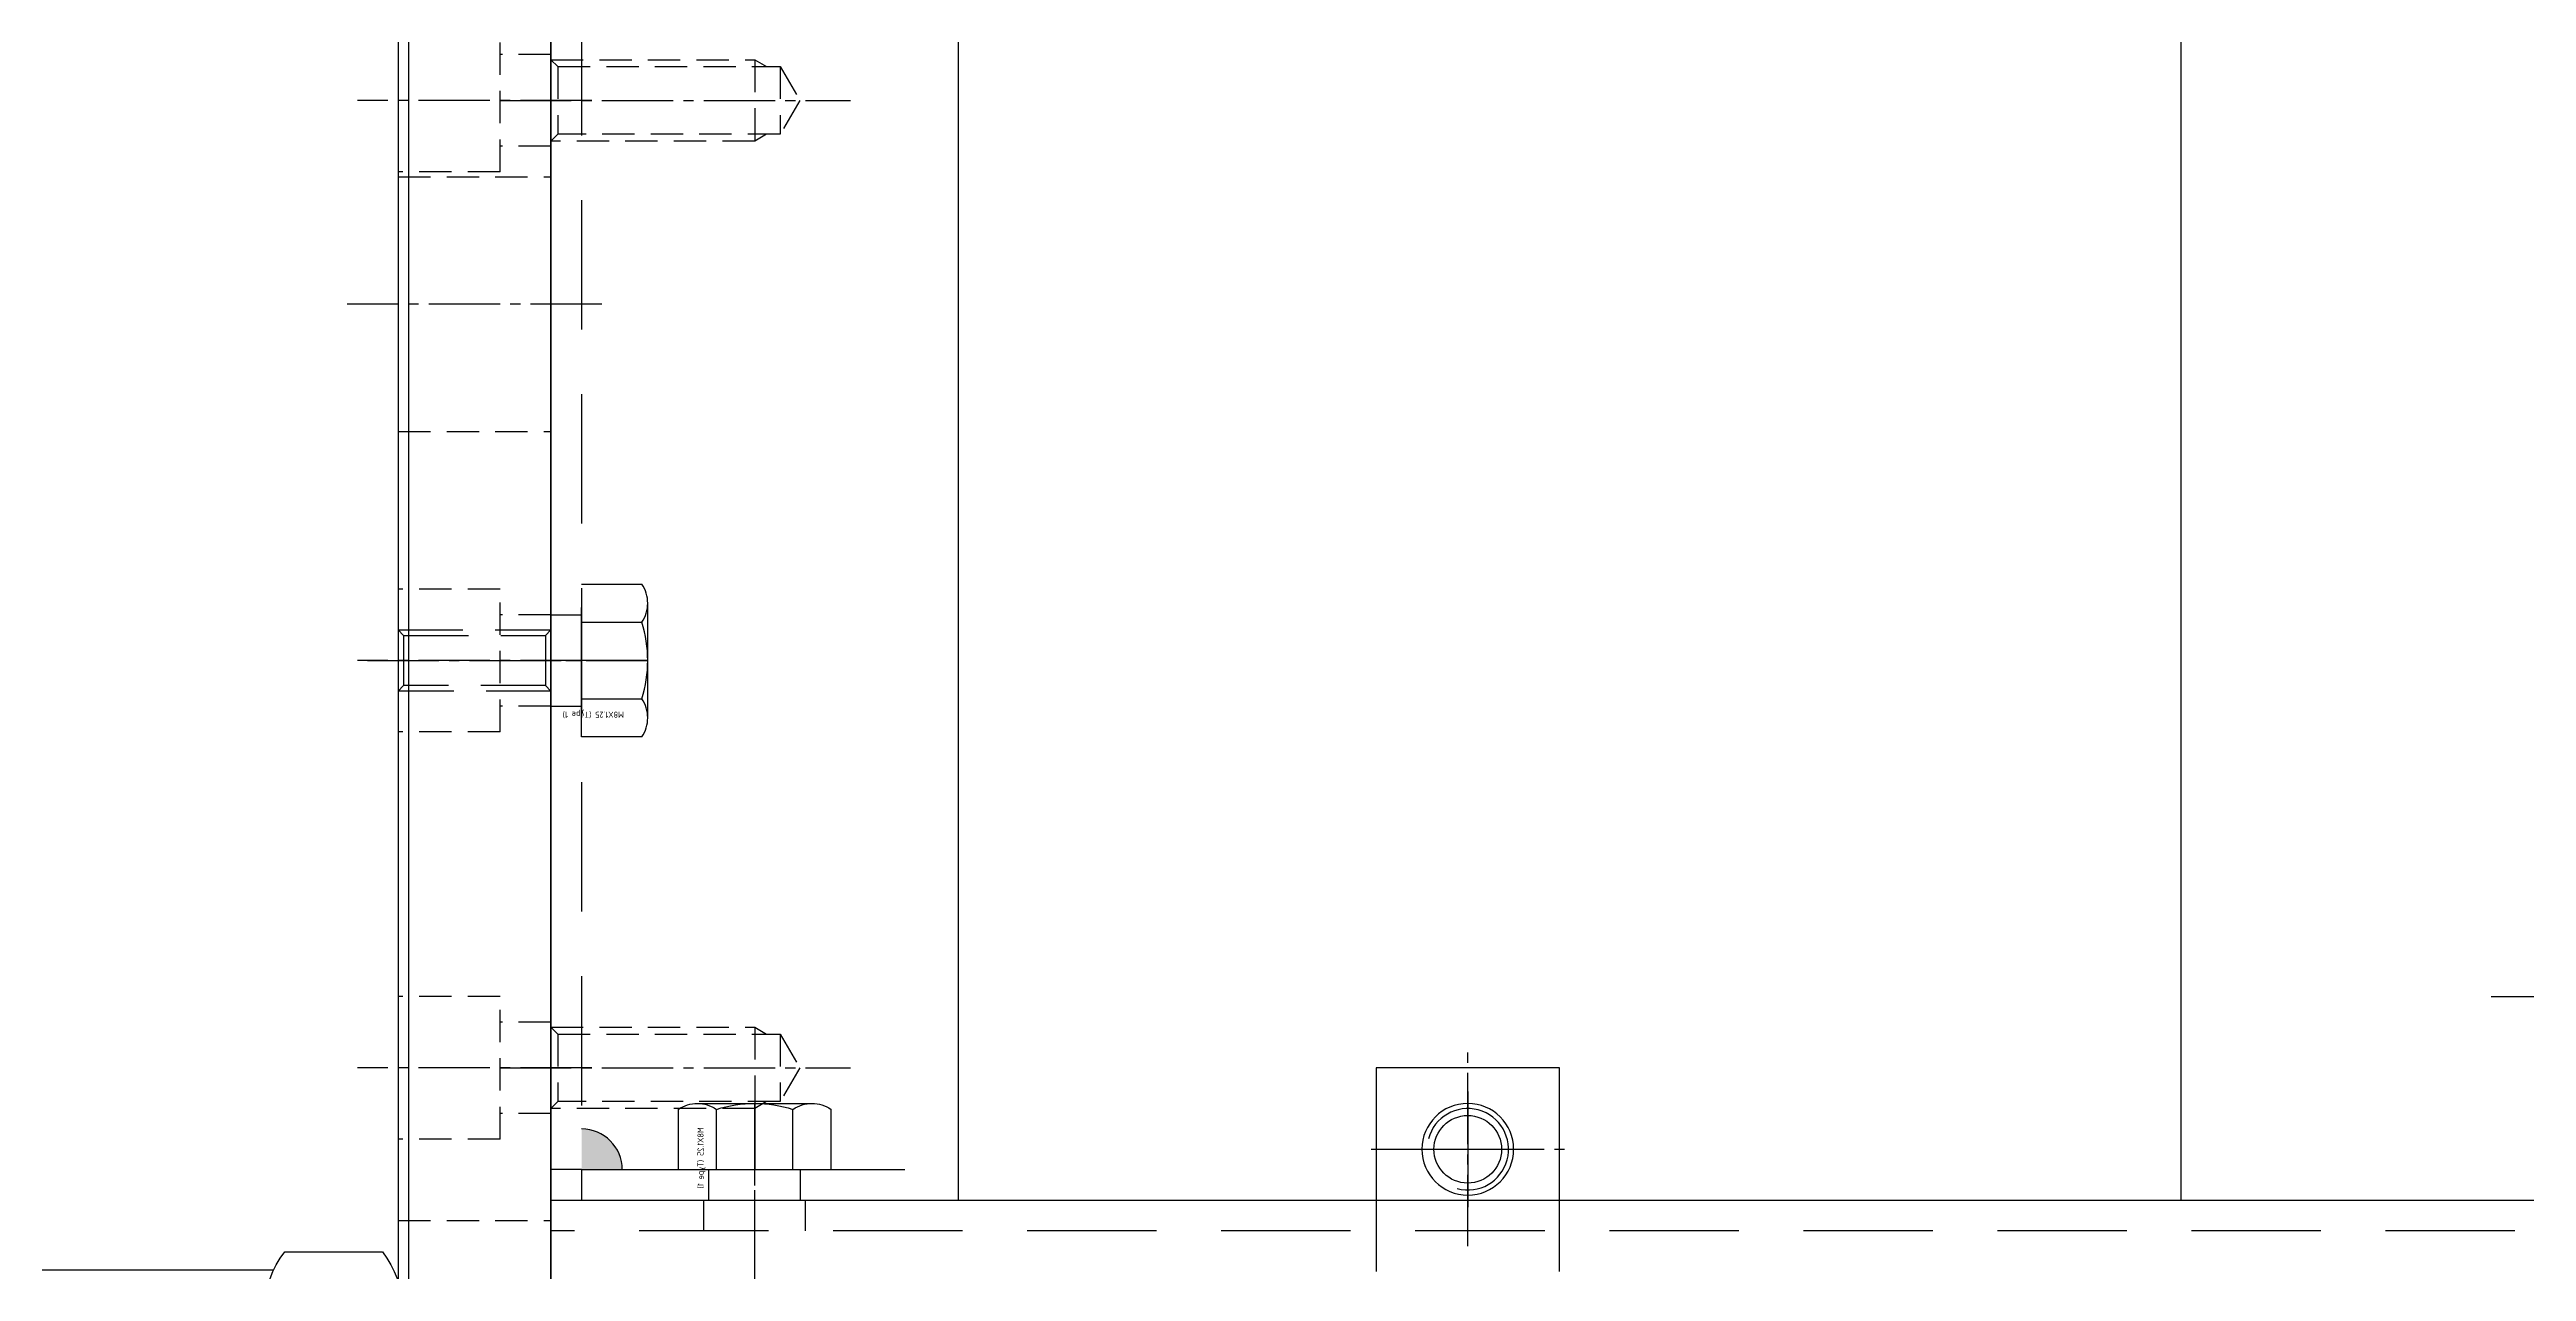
# Model space of a CAD drawing. Header units: millimetres. Extents: x 282 to 14566, y -4134 to 5341.
# Drawn here: x 8191.9 to 8435.1, y 1630.3 to 1750.3 of the extents above; entities that cross this region are included whole.
import ezdxf
from ezdxf.enums import TextEntityAlignment as Align

# ---------------------------------------------------------------- set-up
doc = ezdxf.new("R2010")
doc.units = ezdxf.units.MM
for name, pattern in [('CENTER', [50.8, 31.75, -6.35, 6.35, -6.35]), ('CENTER1', [10, 7, -1, 1, -1]), ('DASHED', [5, 2, -3]), ('HIDDEN', [9.525, 6.35, -3.175]), ('HIDDEN2', [4.7625, 3.175, -1.5875]), ('HIDDENX2', [19.05, 12.7, -6.35]), ('PHANTOM', [63.5, 31.75, -6.35, 6.35, -6.35, 6.35, -6.35])]:
    doc.linetypes.add(name, pattern=pattern)
for name, color, linetype in [('BALL-VALVE-1', 1, 'CENTER'), ('BALL-VALVE-2', 2, 'HIDDEN'), ('BALL-VALVE-3', 3, 'DASHED'), ('BALL-VALVE-4', 4, 'PHANTOM'), ('BALL-VALVE-5', 7, 'Continuous'), ('BALL-VALVE-8', 8, 'Continuous'), ('CENTER', 1, 'CENTER'), ('THIN', 3, 'Continuous')]:
    doc.layers.add(name, color=color, linetype=linetype)
doc.styles.get("Standard").update_dxf_attribs({"font": 'ISOCP.SHX', "bigfont": 'WHGTXT.SHX'})

# ---------------------------------------------------------------- blocks, each defined once
blk = doc.blocks.new('A$C065017E1')
at = {"linetype": 'HIDDEN2'}
for p, q in [((-630, 199), (-630, 191)), ((-627.5, 198.32), (-627.5, 191.68)), ((-630, 104), (-630, 96)), ((-627.5, 103.32), (-627.5, 96.68))]:
    blk.add_line(p, q, dxfattribs=at)
at = {"color": 1, "linetype": 'CENTER1'}
for p, q in [((-655, 195), (-620.58, 195)), ((-655, 100), (-620.58, 100))]:
    blk.add_line(p, q, dxfattribs=at)
at = {"color": 2, "ltscale": 10}
blk.add_lwpolyline([(-650, 580), (-650, 0), (0, 0), (0, 580)], close=True, dxfattribs=at)
at = {"linetype": 'HIDDEN2'}
for points in [[(-650, 199), (-630, 199), (-628.83, 198.32)], [(-650, 199), (-649.32, 198.32), (-649.32, 191.68), (-650, 191)], [(-649.32, 198.32), (-627.5, 198.32), (-625.58, 195), (-627.5, 191.68), (-649.32, 191.68)], [(-628.83, 191.68), (-630, 191), (-650, 191)], [(-650, 104), (-630, 104), (-628.83, 103.32)], [(-650, 104), (-649.32, 103.32), (-649.32, 96.68), (-650, 96)], [(-649.32, 103.32), (-627.5, 103.32), (-625.58, 100), (-627.5, 96.68), (-649.32, 96.68)], [(-628.83, 96.68), (-630, 96), (-650, 96)]]:
    blk.add_lwpolyline(points, dxfattribs=at)
at = {"ltscale": 10}
blk.add_circle((-560, 92), 3.32, dxfattribs=at)
at = {"layer": 'CENTER', "ltscale": 10}
for p, q in [((-560, 97.69), (-560, 86.31)), ((-565.69, 92), (-554.31, 92))]:
    blk.add_line(p, q, dxfattribs=at)
at = {"layer": 'THIN', "ltscale": 10}
blk.add_arc((-560, 92), 4, 255, 165, dxfattribs=at)
blk = doc.blocks.new('A$C08473D62')
at = {"color": 1, "linetype": 'CENTER1'}
blk.add_line((9.54, -366), (-6.54, -366), dxfattribs=at)
at = {"color": 3}
blk.add_lwpolyline([(40, 20), (40, -386), (0, -386), (0, 20)], close=True, dxfattribs=at)
blk = doc.blocks.new('A$C52180AF6')
at = {"color": 2, "linetype": 'HIDDENX2'}
for p, q in [((6.5, -5.63), (6.5, 5.63)), ((0, 3.75), (5.92, 3.75)), ((0, -3.75), (5.92, -3.75))]:
    blk.add_line(p, q, dxfattribs=at)
blk.add_lwpolyline([(0, -7.51), (0, 7.51), (5.92, 7.51, -0.309401), (5.92, 3.75, -0.154701), (5.92, -3.75, -0.309401), (5.92, -7.51)], format="xyb", close=True, dxfattribs=at)
at = {"layer": 'CENTER'}
blk.add_line((6.5, 0), (0, 0), dxfattribs=at)
at = {"color": 2, "linetype": 'HIDDENX2'}
blk.add_text('M8X1.25 (Type 1)', height=0.6, rotation=180, dxfattribs=at).set_placement((4.16, -5.32), align=Align.MIDDLE_LEFT)
blk = doc.blocks.new('A$C69761F78')
h = blk.add_hatch(color=256)
h.dxf.hatch_style = 1
h.paths.add_polyline_path([(7, -350, 0.414214), (3, -346), (3, -350)])
at = {"color": 3}
for p, q in [((40, -353), (40, 53)), ((0, -350), (0, 50)), ((3, -350), (0, -350)), ((3, -350), (3, -353)), ((3, -353), (40, -353))]:
    blk.add_line(p, q, dxfattribs=at)
at = {"color": 2, "linetype": 'HIDDENX2'}
for p, q in [((3, 50), (3, -350)), ((3, -350), (40, -350))]:
    blk.add_line(p, q, dxfattribs=at)
at = {"color": 2, "linetype": 'HIDDEN2'}
for p, q in [((0, -295.5), (3, -295.5)), ((0, -304.5), (3, -304.5)), ((15.5, -353), (15.5, -350)), ((24.5, -353), (24.5, -350))]:
    blk.add_line(p, q, dxfattribs=at)
at = {"color": 1, "linetype": 'CENTER1'}
for p, q in [((-6.54, -300), (9.54, -300)), ((20, -359.54), (20, -343.46))]:
    blk.add_line(p, q, dxfattribs=at)
at = {"color": 2, "linetype": 'HIDDENX2'}
blk.add_arc((3, -350), 4, 0, 90, dxfattribs=at)
blk.add_blockref('A$C52180AF6', (3, -300))
at = {"xscale": -1, "rotation": 270}
blk.add_blockref('A$C52180AF6', (20, -350), dxfattribs=at)
blk = doc.blocks.new('A$C5C183642')
at = {"color": 1, "linetype": 'CENTER1'}
blk.add_line((-610, -8), (-610, 5), dxfattribs=at)
at = {"color": 2, "linetype": 'HIDDENX2'}
for p, q in [((-615, -3), (-615, 0)), ((-605, -3), (-605, 0)), ((20, -3), (-630, -3))]:
    blk.add_line(p, q, dxfattribs=at)
at = {"color": 3}
blk.add_lwpolyline([(20, -40), (-630, -40), (-630, 0), (20, 0)], close=True, dxfattribs=at)
blk = doc.blocks.new('A$C763D30CA')
at = {"color": 250, "linetype": 'CENTER1'}
blk.add_line((-3, -3), (-3, 18), dxfattribs=at)
at = {"color": 250, "linetype": 'HIDDEN'}
for points in [[(-6, 15), (-5.46, 14.46), (-0.54, 14.46), (0, 15)], [(-5.46, 0.54), (-5.46, 14.46)], [(-0.54, 14.46), (-0.54, 0.54)], [(-6, 0), (-5.46, 0.54), (-0.54, 0.54), (0, 0)]]:
    blk.add_lwpolyline(points, dxfattribs=at)
at = {"layer": 'THIN', "color": 250, "linetype": 'HIDDEN'}
for points in [[(-6, 0), (-6, 15)], [(0, 15), (0, 0)]]:
    blk.add_lwpolyline(points, dxfattribs=at)
blk = doc.blocks.new('A$C4F3D6082')
at = {"linetype": 'HIDDEN2'}
for p, q in [((5, 158), (5, 172)), ((0, 169.5), (5, 169.5)), ((0, 160.5), (5, 160.5)), ((5, 158), (15, 158)), ((5, 63), (5, 77)), ((5, 77), (15, 77)), ((0, 74.5), (5, 74.5)), ((0, 65.5), (5, 65.5)), ((5, 63), (15, 63)), ((15, 55), (0, 55))]:
    blk.add_line(p, q, dxfattribs=at)
at = {"color": 1, "linetype": 'CENTER1'}
for p, q in [((-4, 165), (19, 165)), ((-5, 145), (20, 145)), ((-4, 110), (19, 110)), ((-4, 70), (19, 70))]:
    blk.add_line(p, q, dxfattribs=at)
at = {"color": 2, "linetype": 'HIDDEN2'}
for p, q in [((15, 157.5), (0, 157.5)), ((15, 132.5), (0, 132.5)), ((5, 103), (5, 117)), ((5, 117), (15, 117)), ((0, 114.5), (5, 114.5)), ((0, 105.5), (5, 105.5)), ((5, 103), (15, 103))]:
    blk.add_line(p, q, dxfattribs=at)
at = {"color": 30}
blk.add_lwpolyline([(0, 0), (0, 520), (15, 520), (15, 0)], close=True, dxfattribs=at)
at = {"xscale": -1, "rotation": 90}
blk.add_blockref('A$C763D30CA', (15, 107), dxfattribs=at)
blk = doc.blocks.new('A$C664E0AA2')
at = {"color": 3}
blk.add_lwpolyline([(49, -541.5), (49, -18.5), (-629, -18.5), (-629, -541.5)], close=True, dxfattribs=at)
blk = doc.blocks.new('A$C13B9252F')
for p, q in [((-9, -8), (-9, 12)), ((9, 12), (9, -8)), ((9, -8), (-9, -8))]:
    blk.add_line(p, q)
at = {"color": 1, "linetype": 'CENTER1'}
for p, q in [((0, 9.5), (0, -9.5)), ((-9.5, 0), (9.5, 0))]:
    blk.add_line(p, q, dxfattribs=at)
blk.add_circle((0, 0), 4.5)
blk = doc.blocks.new('A$C53025D84')
at = {"layer": 'BALL-VALVE-1'}
for p, q in [((123.76, 60.25), (123.76, -78.79)), ((181.53, -53.51), (65.99, -53.51))]:
    blk.add_line(p, q, dxfattribs=at)
at = {"layer": 'BALL-VALVE-2'}
for p, q in [((179.64, -46.25), (67.87, -46.25)), ((178.79, -60.78), (68.72, -60.78))]:
    blk.add_line(p, q, dxfattribs=at)
at = {"layer": 'BALL-VALVE-3'}
for p, q in [((139.43, -16.1), (108.08, -16.1)), ((139.43, -40.62), (108.08, -40.62)), ((108.11, -41.78), (103.64, -41.78)), ((166.23, -41.78), (139.4, -41.78)), ((108.11, -65.25), (103.64, -65.25)), ((166.23, -65.25), (139.4, -65.25))]:
    blk.add_line(p, q, dxfattribs=at)
at = {"layer": 'BALL-VALVE-4'}
for p, q in [((108.11, -33.4), (102.83, -33.4)), ((167.03, -33.4), (139.4, -33.4)), ((108.11, -73.63), (102.83, -73.63)), ((167.03, -73.63), (139.4, -73.63))]:
    blk.add_line(p, q, dxfattribs=at)
blk.add_lwpolyline([(106.99, -53.51), (106.99, 41.49, -1), (140.52, 41.49), (140.52, -53.51, -1), (106.99, -53.51, -1)], format="xyb", dxfattribs=at)
at = {"layer": 'BALL-VALVE-5'}
for p, q in [((88.31, -31.59), (69.79, -31.59)), ((92.14, -31.59), (101.72, -31.59)), ((168.14, -31.59), (177.72, -31.59)), ((67.87, -69.97), (67.87, -37.06)), ((90.23, -69.97), (90.23, -37.06)), ((90.23, -69.97), (90.23, -37.06)), ((103.64, -69.97), (103.64, -37.06)), ((166.23, -69.97), (166.23, -37.06)), ((179.64, -69.97), (179.64, -37.06)), ((88.31, -42.55), (69.79, -42.55)), ((92.14, -42.55), (101.72, -42.55)), ((168.14, -42.55), (177.72, -42.55)), ((88.31, -64.48), (69.79, -64.48)), ((92.14, -64.48), (101.72, -64.48)), ((168.14, -64.48), (177.72, -64.48)), ((88.31, -75.44), (69.79, -75.44)), ((92.14, -75.44), (101.72, -75.44)), ((168.14, -75.44), (177.72, -75.44))]:
    blk.add_line(p, q, dxfattribs=at)
for points in [[(108.11, -75.87), (139.4, -75.87), (139.4, -31.16), (108.11, -31.16)], [(123.76, -66.41), (134.92, -59.96), (134.92, -47.06), (123.76, -40.62), (112.59, -47.06), (112.59, -59.96)]]:
    blk.add_lwpolyline(points, close=True, dxfattribs=at)
for radius in [13.97, 11.17, 6.71]:
    blk.add_circle((123.76, -53.51), radius, dxfattribs=at)
for centre, radius, start, end in [((76.66, -37.07), 8.79, 141.4251, 218.5749), ((81.44, -37.07), 8.79, 321.4251, 38.5749), ((99.01, -37.07), 8.79, 141.4251, 218.5749), ((94.85, -37.07), 8.79, 321.4251, 38.5749), ((175.01, -37.07), 8.79, 141.4251, 218.5749), ((170.85, -37.07), 8.79, 321.4251, 38.5749), ((100.19, -53.51), 32.32, 160.1638, 199.8362), ((57.91, -53.51), 32.32, 340.1638, 19.8362), ((122.54, -53.51), 32.32, 160.1638, 199.8362), ((71.32, -53.51), 32.32, 340.1638, 19.8362), ((198.54, -53.51), 32.32, 160.1638, 199.8362), ((147.32, -53.51), 32.32, 340.1638, 19.8362), ((76.66, -69.96), 8.79, 141.4251, 218.5749), ((81.44, -69.96), 8.79, 321.4251, 38.5749), ((99.01, -69.96), 8.79, 141.4251, 218.5749), ((94.85, -69.96), 8.79, 321.4251, 38.5749), ((175.01, -69.96), 8.79, 141.4251, 218.5749), ((170.85, -69.96), 8.79, 321.4251, 38.5749)]:
    blk.add_arc(centre, radius, start, end, dxfattribs=at)
at = {"layer": 'BALL-VALVE-8'}
blk.add_circle((123.76, -53.51), 5.42, dxfattribs=at)

msp = doc.modelspace()

# ---------------------------------------------------------------- block references
for name, p in [('A$C664E0AA2', (8856.162, 2120.349)), ('A$C065017E1', (8891.162, 1550.349)), ('A$C69761F78', (8241.162, 1990.349)), ('A$C5C183642', (8871.162, 1637.349))]:
    msp.add_blockref(name, p)
at = {"xscale": -1}
for name, p in [('A$C4F3D6082', (8241.162, 1580.349)), ('A$C08473D62', (8441.162, 2023.349))]:
    msp.add_blockref(name, p, dxfattribs=at)
at = {"xscale": -1, "rotation": 180}
msp.add_blockref('A$C13B9252F', (8331.162, 1642.349), dxfattribs=at)
at = {"ltscale": 10, "xscale": -1, "rotation": 180}
msp.add_blockref('A$C53025D84', (8046.894, 1556.836), dxfattribs=at)

doc.saveas('drawing.dxf')
